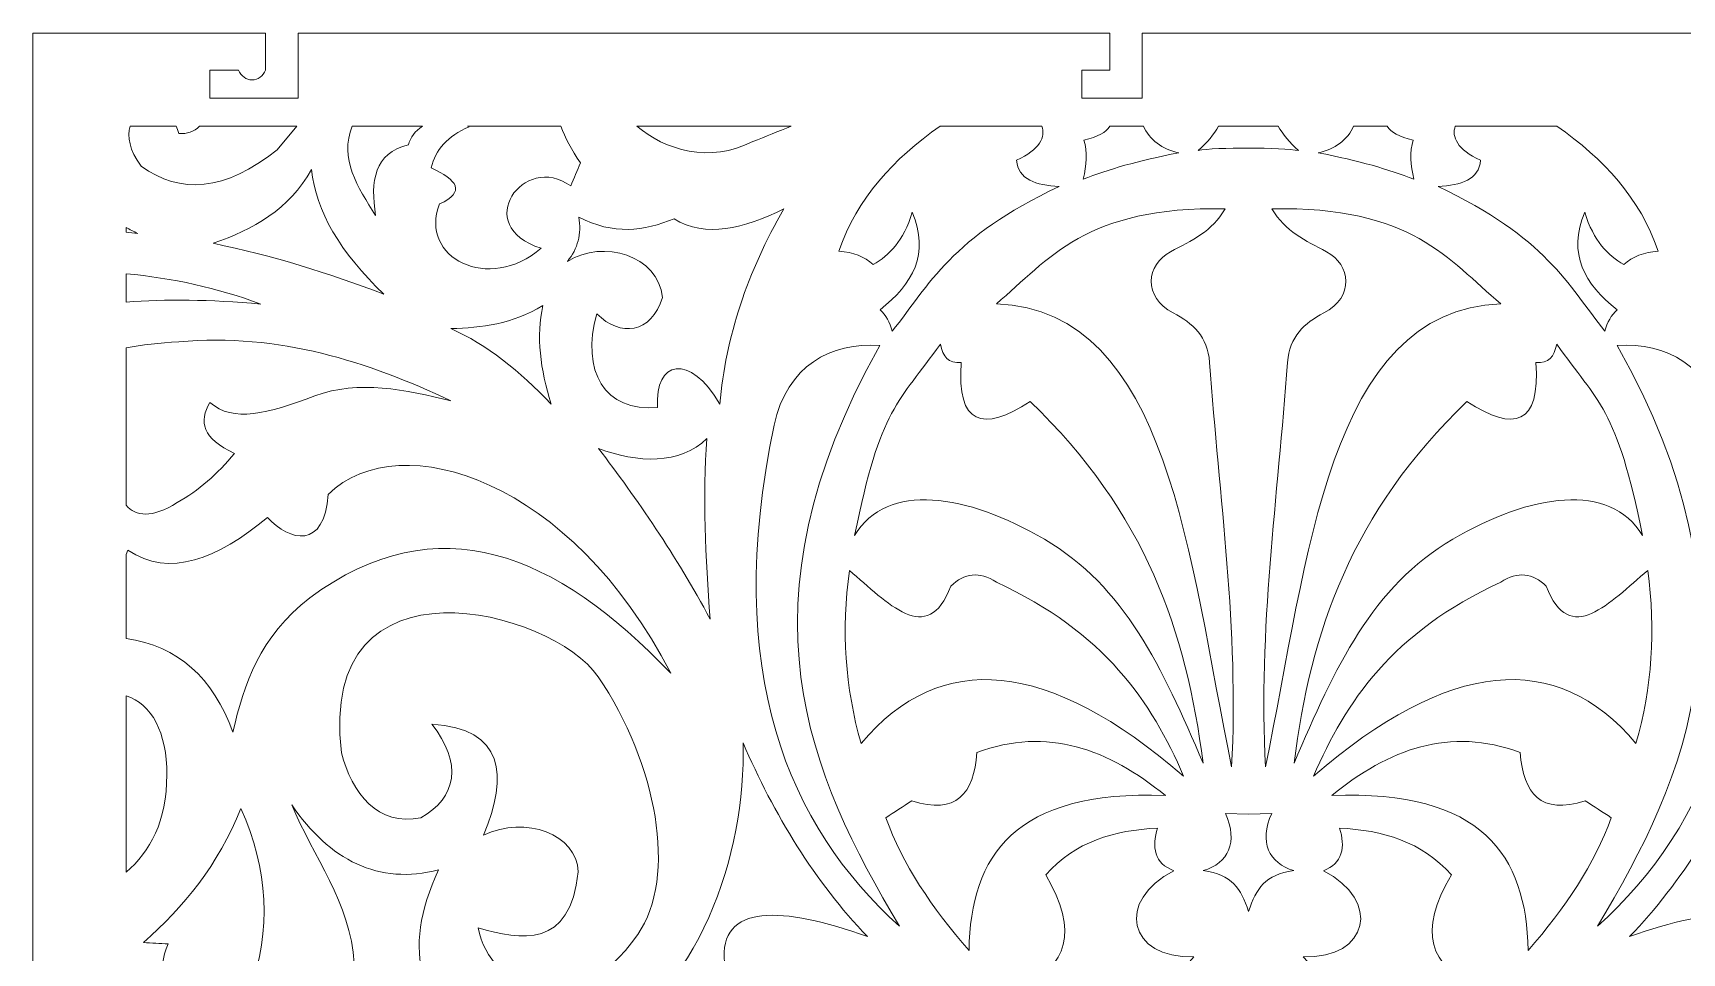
# Model space of a CAD drawing. Header units: millimetres. Extents: x -416 to 416, y -276 to 276.
# Drawn here: x -406.4 to -229.1, y 176.8 to 275.6 of the extents above; entities that cross this region are included whole.
import ezdxf

# ---------------------------------------------------------------- set-up
doc = ezdxf.new("R2010")
doc.units = ezdxf.units.MM
doc.header["$MEASUREMENT"] = 0
doc.layers.add('Camada 1', color=7, linetype='Continuous')

msp = doc.modelspace()

# ---------------------------------------------------------------- linework, layer by layer
at = {"layer": 'Camada 1', "color": 250, "lineweight": 20}
for points, knots in [([(-290.6344, 275.5761), (-290.6344, 275.5761), (-377.8679, 275.5761), (-377.8679, 275.5761), (-377.8679, 275.5761), (-377.8679, 275.5761), (-377.8679, 268.5761), (-377.8679, 268.5761), (-377.8679, 268.5761), (-377.8679, 268.5761), (-387.3679, 268.5761), (-387.3679, 268.5761), (-387.3679, 268.5761), (-387.3679, 268.5761), (-387.3679, 271.5761), (-387.3679, 271.5761), (-387.3679, 271.5761), (-387.3679, 271.5761), (-384.2682, 271.5761), (-384.2682, 271.5761), (-384.2682, 271.5761), (-384.0046, 270.9594), (-383.4543, 270.5352), (-382.818, 270.5352), (-382.818, 270.5352), (-382.1818, 270.5352), (-381.6314, 270.9594), (-381.3679, 271.5761), (-381.3679, 271.5761), (-381.3679, 271.5761), (-381.3679, 275.5761), (-381.3679, 275.5761), (-381.3679, 275.5761), (-381.3679, 275.5761), (-406.3679, 275.5761), (-406.3679, 275.5761), (-406.3679, 275.5761), (-406.3679, 275.5761), (-406.3679, -3.223), (-406.3679, -3.223), (-406.3679, -3.223), (-406.3679, -3.223), (-314.7693, -3.223), (-314.7693, -3.223), (-314.7693, -3.223), (-301.6528, -3.4083), (-289.7517, 4.4303), (-284.7424, 16.554), (-284.7424, 16.554), (-272.896, 45.2252), (-249.2413, 67.3809), (-219.8569, 77.3276), (-219.8569, 77.3276), (-205.1002, 82.3227), (-190.5745, 87.9761), (-176.3235, 94.2707), (-176.3235, 94.2707), (-149.8342, 105.971), (-129.1857, 127.8633), (-119.0531, 154.9909), (-119.0531, 154.9909), (-108.9206, 182.1185), (-110.1611, 212.1867), (-122.494, 238.388), (-122.494, 238.388), (-130.0882, 254.5215), (-143.5531, 267.1487), (-160.1405, 273.6924), (-160.1405, 273.6924), (-163.2956, 274.937), (-166.657, 275.5761), (-170.0487, 275.5761), (-170.0487, 275.5761), (-170.0487, 275.5761), (-193.4011, 275.5761), (-193.4011, 275.5761), (-193.4011, 275.5761), (-193.4011, 275.5761), (-193.4011, 268.5761), (-193.4011, 268.5761), (-193.4011, 268.5761), (-193.4011, 268.5761), (-199.9011, 268.5761), (-199.9011, 268.5761), (-199.9011, 268.5761), (-199.9011, 268.5761), (-199.9011, 271.5761), (-199.9011, 271.5761), (-199.9011, 271.5761), (-199.9011, 271.5761), (-196.9011, 271.5761), (-196.9011, 271.5761), (-196.9011, 271.5761), (-196.9011, 271.5761), (-196.9011, 275.5761), (-196.9011, 275.5761), (-196.9011, 275.5761), (-196.9011, 275.5761), (-287.1344, 275.5761), (-287.1344, 275.5761), (-287.1344, 275.5761), (-287.1344, 275.5761), (-287.1344, 268.5761), (-287.1344, 268.5761), (-287.1344, 268.5761), (-287.1344, 268.5761), (-293.6344, 268.5761), (-293.6344, 268.5761), (-293.6344, 268.5761), (-293.6344, 268.5761), (-293.6344, 271.5761), (-293.6344, 271.5761), (-293.6344, 271.5761), (-293.6344, 271.5761), (-290.6344, 271.5761), (-290.6344, 271.5761), (-290.6344, 271.5761), (-290.6344, 271.5761), (-290.6344, 275.5761), (-290.6344, 275.5761)], [0, 0, 0, 0, 0.03225806, 0.03225806, 0.03225806, 0.03225806, 0.06451613, 0.06451613, 0.06451613, 0.06451613, 0.09677419, 0.09677419, 0.09677419, 0.09677419, 0.12903226, 0.12903226, 0.12903226, 0.12903226, 0.16129032, 0.16129032, 0.16129032, 0.16129032, 0.19354839, 0.19354839, 0.19354839, 0.19354839, 0.22580645, 0.22580645, 0.22580645, 0.22580645, 0.25806452, 0.25806452, 0.25806452, 0.25806452, 0.29032258, 0.29032258, 0.29032258, 0.29032258, 0.32258065, 0.32258065, 0.32258065, 0.32258065, 0.35483871, 0.35483871, 0.35483871, 0.35483871, 0.38709677, 0.38709677, 0.38709677, 0.38709677, 0.41935484, 0.41935484, 0.41935484, 0.41935484, 0.4516129, 0.4516129, 0.4516129, 0.4516129, 0.48387097, 0.48387097, 0.48387097, 0.48387097, 0.51612903, 0.51612903, 0.51612903, 0.51612903, 0.5483871, 0.5483871, 0.5483871, 0.5483871, 0.58064516, 0.58064516, 0.58064516, 0.58064516, 0.61290323, 0.61290323, 0.61290323, 0.61290323, 0.64516129, 0.64516129, 0.64516129, 0.64516129, 0.67741935, 0.67741935, 0.67741935, 0.67741935, 0.70967742, 0.70967742, 0.70967742, 0.70967742, 0.74193548, 0.74193548, 0.74193548, 0.74193548, 0.77419355, 0.77419355, 0.77419355, 0.77419355, 0.80645161, 0.80645161, 0.80645161, 0.80645161, 0.83870968, 0.83870968, 0.83870968, 0.83870968, 0.87096774, 0.87096774, 0.87096774, 0.87096774, 0.90322581, 0.90322581, 0.90322581, 0.90322581, 0.93548387, 0.93548387, 0.93548387, 0.93548387, 1, 1, 1, 1]), ([(-378.0232, 265.5761), (-378.0232, 265.5761), (-388.4609, 265.5761), (-388.4609, 265.5761), (-388.4609, 265.5761), (-389.0745, 264.9667), (-389.8159, 264.6983), (-390.6946, 264.7961), (-390.6946, 264.7961), (-390.7722, 265.0815), (-390.8664, 265.3401), (-390.9731, 265.5761), (-390.9731, 265.5761), (-390.9731, 265.5761), (-395.9166, 265.5761), (-395.9166, 265.5761), (-395.9166, 265.5761), (-396.2517, 264.4882), (-396.0248, 262.9918), (-394.7485, 261.2711), (-394.7485, 261.2711), (-390.552, 258.2327), (-385.7259, 258.5521), (-380.1196, 263.0337), (-380.1196, 263.0337), (-380.1196, 263.0337), (-378.0232, 265.5761), (-378.0232, 265.5761)], [0, 0, 0, 0, 0.125, 0.125, 0.125, 0.125, 0.25, 0.25, 0.25, 0.25, 0.375, 0.375, 0.375, 0.375, 0.5, 0.5, 0.5, 0.5, 0.625, 0.625, 0.625, 0.625, 0.75, 0.75, 0.75, 0.75, 1, 1, 1, 1]), ([(-364.5128, 265.5761), (-364.5128, 265.5761), (-372.0448, 265.5761), (-372.0448, 265.5761), (-372.0448, 265.5761), (-373.4852, 262.0538), (-371.4463, 259.0284), (-369.5446, 255.9835), (-369.5446, 255.9835), (-370.1278, 259.6818), (-369.6699, 262.6864), (-366.0196, 263.5623), (-366.0196, 263.5623), (-365.8074, 264.3783), (-365.29, 265.0423), (-364.5128, 265.5761)], [0, 0, 0, 0, 0.2, 0.2, 0.2, 0.2, 0.4, 0.4, 0.4, 0.4, 0.6, 0.6, 0.6, 0.6, 1, 1, 1, 1]), ([(-349.6479, 265.5761), (-349.6479, 265.5761), (-359.6732, 265.5761), (-359.6732, 265.5761), (-359.6732, 265.5761), (-359.6732, 265.5761), (-359.4983, 265.5012), (-359.4983, 265.5012), (-359.4983, 265.5012), (-361.7847, 264.5), (-363.1455, 263.0363), (-363.5519, 261.0949), (-363.5519, 261.0949), (-360.7646, 259.8022), (-359.8172, 258.5101), (-362.6709, 257.2172), (-362.6709, 257.2172), (-364.9416, 251.4353), (-357.3497, 247.5916), (-351.7432, 252.4585), (-351.7432, 252.4585), (-359.3254, 254.8199), (-353.629, 262.7924), (-348.5706, 259.156), (-348.5706, 259.156), (-348.2182, 259.9784), (-347.8658, 260.8011), (-347.5134, 261.6235), (-347.5134, 261.6235), (-348.4717, 263.0151), (-349.172, 264.3292), (-349.6479, 265.5761)], [0, 0, 0, 0, 0.11111111, 0.11111111, 0.11111111, 0.11111111, 0.22222222, 0.22222222, 0.22222222, 0.22222222, 0.33333333, 0.33333333, 0.33333333, 0.33333333, 0.44444444, 0.44444444, 0.44444444, 0.44444444, 0.55555556, 0.55555556, 0.55555556, 0.55555556, 0.66666667, 0.66666667, 0.66666667, 0.66666667, 0.77777778, 0.77777778, 0.77777778, 0.77777778, 1, 1, 1, 1]), ([(-324.8686, 265.5761), (-324.8686, 265.5761), (-341.4469, 265.5761), (-341.4469, 265.5761), (-341.4469, 265.5761), (-338.4945, 263.0117), (-333.6228, 261.5439), (-329.0068, 263.9148), (-329.0068, 263.9148), (-327.6202, 264.4577), (-326.2407, 265.0114), (-324.8686, 265.5761)], [0, 0, 0, 0, 0.25, 0.25, 0.25, 0.25, 0.5, 0.5, 0.5, 0.5, 1, 1, 1, 1]), ([(-297.9372, 265.5761), (-297.9372, 265.5761), (-308.8597, 265.5761), (-308.8597, 265.5761), (-308.8597, 265.5761), (-313.868, 262.0657), (-317.821, 257.8162), (-319.737, 252.1411), (-319.737, 252.1411), (-318.2249, 252.0351), (-316.9809, 251.5718), (-316.0479, 250.6945), (-316.0479, 250.6945), (-314.3329, 251.7057), (-312.7946, 253.2015), (-311.8526, 256.3364), (-311.8526, 256.3364), (-309.9788, 251.8663), (-311.7957, 248.5821), (-315.3246, 245.8482), (-315.3246, 245.8482), (-314.7158, 245.2512), (-314.2453, 244.5164), (-314.0227, 243.5334), (-314.0227, 243.5334), (-309.9729, 248.6131), (-307.708, 253.5964), (-296.084, 259.0851), (-296.084, 259.0851), (-298.5369, 259.2111), (-300.5036, 259.8506), (-300.6409, 261.906), (-300.6409, 261.906), (-298.1432, 263.0652), (-297.5049, 264.4248), (-297.9372, 265.5761)], [0, 0, 0, 0, 0.1, 0.1, 0.1, 0.1, 0.2, 0.2, 0.2, 0.2, 0.3, 0.3, 0.3, 0.3, 0.4, 0.4, 0.4, 0.4, 0.5, 0.5, 0.5, 0.5, 0.6, 0.6, 0.6, 0.6, 0.7, 0.7, 0.7, 0.7, 0.8, 0.8, 0.8, 0.8, 1, 1, 1, 1]), ([(-286.9988, 265.5761), (-286.9988, 265.5761), (-290.6115, 265.5761), (-290.6115, 265.5761), (-290.6115, 265.5761), (-291.0147, 264.9209), (-291.9005, 264.3899), (-293.4078, 264.0761), (-293.4078, 264.0761), (-293.0059, 262.784), (-293.1096, 261.3656), (-293.48, 259.8808), (-293.48, 259.8808), (-290.803, 260.9041), (-287.622, 261.8717), (-283.2088, 262.7018), (-283.2088, 262.7018), (-284.9558, 263.0662), (-286.4204, 264.15), (-286.9988, 265.5761)], [0, 0, 0, 0, 0.16666667, 0.16666667, 0.16666667, 0.16666667, 0.33333333, 0.33333333, 0.33333333, 0.33333333, 0.5, 0.5, 0.5, 0.5, 0.66666667, 0.66666667, 0.66666667, 0.66666667, 1, 1, 1, 1]), ([(-272.5275, 265.5761), (-272.5275, 265.5761), (-278.9359, 265.5761), (-278.9359, 265.5761), (-278.9359, 265.5761), (-279.4306, 264.6971), (-280.153, 263.8181), (-281.137, 262.951), (-281.137, 262.951), (-279.2986, 263.3223), (-272.0826, 263.2796), (-270.329, 262.951), (-270.329, 262.951), (-271.313, 263.8181), (-272.0344, 264.6971), (-272.5275, 265.5761)], [0, 0, 0, 0, 0.2, 0.2, 0.2, 0.2, 0.4, 0.4, 0.4, 0.4, 0.6, 0.6, 0.6, 0.6, 1, 1, 1, 1]), ([(-260.8117, 265.5761), (-260.8117, 265.5761), (-264.4243, 265.5761), (-264.4243, 265.5761), (-264.4243, 265.5761), (-265.0027, 264.15), (-266.4674, 263.0662), (-268.2144, 262.7018), (-268.2144, 262.7018), (-263.8012, 261.8717), (-260.6202, 260.9041), (-257.9432, 259.8808), (-257.9432, 259.8808), (-258.3135, 261.3656), (-258.4173, 262.784), (-258.0154, 264.0761), (-258.0154, 264.0761), (-259.5227, 264.3899), (-260.4085, 264.9209), (-260.8117, 265.5761)], [0, 0, 0, 0, 0.16666667, 0.16666667, 0.16666667, 0.16666667, 0.33333333, 0.33333333, 0.33333333, 0.33333333, 0.5, 0.5, 0.5, 0.5, 0.66666667, 0.66666667, 0.66666667, 0.66666667, 1, 1, 1, 1]), ([(-242.5635, 265.5761), (-242.5635, 265.5761), (-253.486, 265.5761), (-253.486, 265.5761), (-253.486, 265.5761), (-253.9183, 264.4248), (-253.28, 263.0652), (-250.7823, 261.906), (-250.7823, 261.906), (-250.9196, 259.8506), (-252.8863, 259.2111), (-255.3392, 259.0851), (-255.3392, 259.0851), (-243.7151, 253.5964), (-241.4503, 248.6131), (-237.4005, 243.5334), (-237.4005, 243.5334), (-237.1779, 244.5164), (-236.7074, 245.2512), (-236.0986, 245.8482), (-236.0986, 245.8482), (-239.6275, 248.5821), (-241.4444, 251.8663), (-239.5706, 256.3364), (-239.5706, 256.3364), (-238.6286, 253.2015), (-237.0903, 251.7057), (-235.3753, 250.6945), (-235.3753, 250.6945), (-234.4423, 251.5718), (-233.1983, 252.0351), (-231.6862, 252.1411), (-231.6862, 252.1411), (-233.6022, 257.8162), (-237.5552, 262.0657), (-242.5635, 265.5761)], [0, 0, 0, 0, 0.1, 0.1, 0.1, 0.1, 0.2, 0.2, 0.2, 0.2, 0.3, 0.3, 0.3, 0.3, 0.4, 0.4, 0.4, 0.4, 0.5, 0.5, 0.5, 0.5, 0.6, 0.6, 0.6, 0.6, 0.7, 0.7, 0.7, 0.7, 0.8, 0.8, 0.8, 0.8, 1, 1, 1, 1]), ([(-376.4184, 260.9186), (-378.8295, 256.6038), (-382.7006, 254.4793), (-386.9934, 252.9873), (-386.9934, 252.9873), (-380.6339, 251.6647), (-374.5526, 249.7863), (-368.6633, 247.5235), (-368.6633, 247.5235), (-373.315, 251.9885), (-375.9963, 256.4539), (-376.4184, 260.9186)], [0, 0, 0, 0, 0.25, 0.25, 0.25, 0.25, 0.5, 0.5, 0.5, 0.5, 1, 1, 1, 1]), ([(-339.2294, 235.3621), (-339.589, 240.4287), (-335.7561, 241.224), (-332.5318, 235.7148), (-332.5318, 235.7148), (-331.9269, 242.9471), (-329.5529, 249.9262), (-325.6583, 256.6886), (-325.6583, 256.6886), (-329.9888, 254.564), (-334.0778, 253.5221), (-337.467, 255.631), (-337.467, 255.631), (-340.6719, 254.2718), (-344.0145, 253.8758), (-347.6896, 255.8072), (-347.6896, 255.8072), (-347.4142, 253.9921), (-347.7887, 252.3937), (-348.9233, 251.0485), (-348.9233, 251.0485), (-345.0111, 253.4399), (-339.2048, 251.7139), (-338.7007, 247.1711), (-338.7007, 247.1711), (-339.9181, 243.2873), (-343.24, 242.8859), (-345.7507, 245.4082), (-345.7507, 245.4082), (-347.5267, 239.3233), (-344.915, 234.8079), (-339.2294, 235.3621)], [0, 0, 0, 0, 0.11111111, 0.11111111, 0.11111111, 0.11111111, 0.22222222, 0.22222222, 0.22222222, 0.22222222, 0.33333333, 0.33333333, 0.33333333, 0.33333333, 0.44444444, 0.44444444, 0.44444444, 0.44444444, 0.55555556, 0.55555556, 0.55555556, 0.55555556, 0.66666667, 0.66666667, 0.66666667, 0.66666667, 0.77777778, 0.77777778, 0.77777778, 0.77777778, 1, 1, 1, 1]), ([(-302.8215, 246.4893), (-284.2151, 245.7504), (-282.1415, 219.0313), (-277.5285, 196.7416), (-277.5285, 196.7416), (-276.7368, 211.5078), (-278.8619, 225.725), (-279.904, 240.201), (-279.904, 240.201), (-280.1041, 242.9797), (-281.6902, 244.4073), (-283.8168, 245.5112), (-283.8168, 245.5112), (-287.101, 247.2164), (-286.7115, 250.6787), (-284.0962, 252.0791), (-284.0962, 252.0791), (-281.8144, 253.3014), (-279.6277, 254.2267), (-278.227, 256.6906), (-278.227, 256.6906), (-293.2585, 256.9918), (-297.1517, 251.2596), (-302.8215, 246.4893)], [0, 0, 0, 0, 0.14285714, 0.14285714, 0.14285714, 0.14285714, 0.28571429, 0.28571429, 0.28571429, 0.28571429, 0.42857143, 0.42857143, 0.42857143, 0.42857143, 0.57142857, 0.57142857, 0.57142857, 0.57142857, 0.71428571, 0.71428571, 0.71428571, 0.71428571, 1, 1, 1, 1]), ([(-248.6017, 246.4893), (-267.2081, 245.7504), (-269.2817, 219.0313), (-273.8947, 196.7416), (-273.8947, 196.7416), (-274.6863, 211.5078), (-272.5613, 225.725), (-271.5191, 240.201), (-271.5191, 240.201), (-271.3191, 242.9797), (-269.733, 244.4073), (-267.6064, 245.5112), (-267.6064, 245.5112), (-264.3221, 247.2164), (-264.7117, 250.6787), (-267.327, 252.0791), (-267.327, 252.0791), (-269.6087, 253.3014), (-271.7955, 254.2267), (-273.1962, 256.6906), (-273.1962, 256.6906), (-258.1647, 256.9918), (-254.2714, 251.2596), (-248.6017, 246.4893)], [0, 0, 0, 0, 0.14285714, 0.14285714, 0.14285714, 0.14285714, 0.28571429, 0.28571429, 0.28571429, 0.28571429, 0.42857143, 0.42857143, 0.42857143, 0.42857143, 0.57142857, 0.57142857, 0.57142857, 0.57142857, 0.71428571, 0.71428571, 0.71428571, 0.71428571, 1, 1, 1, 1]), ([(-396.3679, 254.6897), (-396.3679, 254.6897), (-396.3679, 254.1852), (-396.3679, 254.1852), (-396.3679, 254.1852), (-395.9468, 254.1409), (-395.5244, 254.0941), (-395.1009, 254.0449), (-395.1009, 254.0449), (-395.5411, 254.2531), (-395.9623, 254.4685), (-396.3679, 254.6897)], [0, 0, 0, 0, 0.25, 0.25, 0.25, 0.25, 0.5, 0.5, 0.5, 0.5, 1, 1, 1, 1]), ([(-396.3679, 249.7163), (-396.3679, 249.7163), (-396.3679, 246.6674), (-396.3679, 246.6674), (-396.3679, 246.6674), (-392.144, 247.0035), (-387.3272, 246.9442), (-381.882, 246.466), (-381.882, 246.466), (-386.5493, 248.1946), (-391.3826, 249.2595), (-396.3679, 249.7163)], [0, 0, 0, 0, 0.25, 0.25, 0.25, 0.25, 0.5, 0.5, 0.5, 0.5, 1, 1, 1, 1]), ([(-361.4371, 243.8223), (-357.6038, 242.1186), (-354.0493, 239.2984), (-350.6857, 235.7148), (-350.6857, 235.7148), (-351.8303, 239.4521), (-352.3026, 243.0222), (-351.567, 246.2898), (-351.567, 246.2898), (-354.8571, 244.3112), (-358.1467, 243.9163), (-361.4371, 243.8223)], [0, 0, 0, 0, 0.25, 0.25, 0.25, 0.25, 0.5, 0.5, 0.5, 0.5, 1, 1, 1, 1]), ([(-396.3679, 241.775), (-396.3679, 241.775), (-396.3679, 224.8491), (-396.3679, 224.8491), (-396.3679, 224.8491), (-395.2749, 223.6521), (-393.6277, 223.4251), (-390.8708, 225.1396), (-390.8708, 225.1396), (-388.5619, 226.3979), (-386.5401, 228.2289), (-384.7021, 230.4272), (-384.7021, 230.4272), (-388.1475, 231.9921), (-388.6003, 233.8564), (-387.3458, 235.891), (-387.3458, 235.891), (-384.802, 233.6935), (-381.2138, 234.6696), (-376.0657, 236.5958), (-376.0657, 236.5958), (-371.3728, 238.3518), (-366.3134, 237.2648), (-361.4371, 236.0672), (-361.4371, 236.0672), (-370.4265, 240.2812), (-379.8223, 243.3751), (-390.6946, 242.4124), (-390.6946, 242.4124), (-392.7759, 242.2922), (-394.6599, 242.0762), (-396.3679, 241.775)], [0, 0, 0, 0, 0.11111111, 0.11111111, 0.11111111, 0.11111111, 0.22222222, 0.22222222, 0.22222222, 0.22222222, 0.33333333, 0.33333333, 0.33333333, 0.33333333, 0.44444444, 0.44444444, 0.44444444, 0.44444444, 0.55555556, 0.55555556, 0.55555556, 0.55555556, 0.66666667, 0.66666667, 0.66666667, 0.66666667, 0.77777778, 0.77777778, 0.77777778, 0.77777778, 1, 1, 1, 1]), ([(-326.7007, 233.4366), (-332.2816, 206.9201), (-325.1663, 190.3803), (-313.2213, 179.6304), (-313.2213, 179.6304), (-322.9124, 195.8226), (-331.0937, 214.0206), (-315.3379, 242.0143), (-315.3379, 242.0143), (-320.5989, 242.3967), (-325.3543, 239.834), (-326.7007, 233.4366)], [0, 0, 0, 0, 0.25, 0.25, 0.25, 0.25, 0.5, 0.5, 0.5, 0.5, 1, 1, 1, 1]), ([(-318.0533, 221.6156), (-315.28, 235.3841), (-313.3004, 235.8723), (-308.8301, 242.1575), (-308.8301, 242.1575), (-308.5453, 240.8293), (-307.9969, 240.0389), (-306.5944, 240.201), (-306.5944, 240.201), (-307.0752, 233.4945), (-304.2973, 232.6534), (-299.1882, 236.0088), (-299.1882, 236.0088), (-286.7589, 224.0487), (-282.3925, 211.2678), (-280.6025, 197.1609), (-280.6025, 197.1609), (-285.0208, 207.4813), (-289.0066, 216.1359), (-297.6512, 221.1963), (-297.6512, 221.1963), (-306.0274, 226.0992), (-314.5329, 227.385), (-318.0533, 221.6156)], [0, 0, 0, 0, 0.14285714, 0.14285714, 0.14285714, 0.14285714, 0.28571429, 0.28571429, 0.28571429, 0.28571429, 0.42857143, 0.42857143, 0.42857143, 0.42857143, 0.57142857, 0.57142857, 0.57142857, 0.57142857, 0.71428571, 0.71428571, 0.71428571, 0.71428571, 1, 1, 1, 1]), ([(-233.3699, 221.6156), (-236.1432, 235.3841), (-238.1227, 235.8723), (-242.5931, 242.1575), (-242.5931, 242.1575), (-242.8779, 240.8293), (-243.4262, 240.0389), (-244.8288, 240.201), (-244.8288, 240.201), (-244.348, 233.4945), (-247.1259, 232.6534), (-252.235, 236.0088), (-252.235, 236.0088), (-264.6643, 224.0487), (-269.0307, 211.2678), (-270.8207, 197.1609), (-270.8207, 197.1609), (-266.4024, 207.4813), (-262.4166, 216.1359), (-253.772, 221.1963), (-253.772, 221.1963), (-245.3958, 226.0992), (-236.8903, 227.385), (-233.3699, 221.6156)], [0, 0, 0, 0, 0.14285714, 0.14285714, 0.14285714, 0.14285714, 0.28571429, 0.28571429, 0.28571429, 0.28571429, 0.42857143, 0.42857143, 0.42857143, 0.42857143, 0.57142857, 0.57142857, 0.57142857, 0.57142857, 0.71428571, 0.71428571, 0.71428571, 0.71428571, 1, 1, 1, 1]), ([(-224.7225, 233.4366), (-219.1416, 206.9201), (-226.2569, 190.3803), (-238.2019, 179.6304), (-238.2019, 179.6304), (-228.5108, 195.8226), (-220.3295, 214.0206), (-236.0853, 242.0143), (-236.0853, 242.0143), (-230.8243, 242.3967), (-226.0689, 239.834), (-224.7225, 233.4366)], [0, 0, 0, 0, 0.25, 0.25, 0.25, 0.25, 0.5, 0.5, 0.5, 0.5, 1, 1, 1, 1]), ([(-396.3679, 219.5456), (-396.3679, 219.5456), (-396.3679, 210.5418), (-396.3679, 210.5418), (-396.3679, 210.5418), (-390.7749, 209.7471), (-386.9984, 206.3102), (-384.8784, 200.4646), (-384.8784, 200.4646), (-383.7056, 205.6352), (-382.0147, 210.6902), (-376.5946, 214.9172), (-376.5946, 214.9172), (-362.8829, 225.0571), (-350.1204, 219.7041), (-337.8194, 206.8095), (-337.8194, 206.8095), (-348.4372, 227.4493), (-366.7406, 233.5813), (-374.6558, 226.0209), (-374.6558, 226.0209), (-375.0116, 220.1006), (-378.7586, 220.9276), (-381.1772, 223.5534), (-381.1772, 223.5534), (-386.5452, 219.0295), (-391.7299, 217.0323), (-396.1584, 220.0284), (-396.1584, 220.0284), (-396.1584, 220.0284), (-396.3679, 219.5456), (-396.3679, 219.5456)], [0, 0, 0, 0, 0.11111111, 0.11111111, 0.11111111, 0.11111111, 0.22222222, 0.22222222, 0.22222222, 0.22222222, 0.33333333, 0.33333333, 0.33333333, 0.33333333, 0.44444444, 0.44444444, 0.44444444, 0.44444444, 0.55555556, 0.55555556, 0.55555556, 0.55555556, 0.66666667, 0.66666667, 0.66666667, 0.66666667, 0.77777778, 0.77777778, 0.77777778, 0.77777778, 1, 1, 1, 1]), ([(-345.5745, 230.9561), (-341.4932, 225.5739), (-337.1999, 219.4178), (-333.5893, 212.626), (-333.5893, 212.626), (-334.0836, 219.2767), (-334.3889, 225.8336), (-333.942, 232.0133), (-333.942, 232.0133), (-336.7693, 229.1973), (-341.4546, 229.3658), (-345.5745, 230.9561)], [0, 0, 0, 0, 0.25, 0.25, 0.25, 0.25, 0.5, 0.5, 0.5, 0.5, 1, 1, 1, 1]), ([(-347.7559, 185.4923), (-348.6203, 177.1775), (-353.8898, 178.1526), (-358.5248, 179.457), (-358.5248, 179.457), (-357.2549, 172.8593), (-348.2787, 168.7873), (-341.3657, 178.747), (-341.3657, 178.747), (-337.0716, 184.9339), (-339.2742, 197.0881), (-345.626, 206.4384), (-345.626, 206.4384), (-350.5466, 213.682), (-375.8632, 220.1767), (-373.199, 198.273), (-373.199, 198.273), (-372.121, 193.9125), (-369.2691, 190.3242), (-364.6786, 191.2911), (-364.6786, 191.2911), (-360.7871, 193.4294), (-360.207, 197.1599), (-363.4951, 201.3497), (-363.4951, 201.3497), (-355.721, 200.8524), (-355.293, 195.8915), (-357.9331, 189.3976), (-357.9331, 189.3976), (-353.4085, 191.5769), (-347.9019, 189.5059), (-347.7559, 185.4923)], [0, 0, 0, 0, 0.11111111, 0.11111111, 0.11111111, 0.11111111, 0.22222222, 0.22222222, 0.22222222, 0.22222222, 0.33333333, 0.33333333, 0.33333333, 0.33333333, 0.44444444, 0.44444444, 0.44444444, 0.44444444, 0.55555556, 0.55555556, 0.55555556, 0.55555556, 0.66666667, 0.66666667, 0.66666667, 0.66666667, 0.77777778, 0.77777778, 0.77777778, 0.77777778, 1, 1, 1, 1]), ([(-317.3546, 199.257), (-308.783, 209.4534), (-297.2329, 208.2983), (-282.6988, 195.7632), (-282.6988, 195.7632), (-286.1539, 203.7391), (-291.1529, 211.2232), (-302.8215, 216.5848), (-302.8215, 216.5848), (-304.6441, 217.7894), (-306.2627, 217.5696), (-307.7124, 216.1656), (-307.7124, 216.1656), (-310.238, 209.5259), (-314.5411, 214.4391), (-318.6121, 217.8424), (-318.6121, 217.8424), (-319.4881, 211.4622), (-319.087, 205.2646), (-317.3546, 199.257)], [0, 0, 0, 0, 0.16666667, 0.16666667, 0.16666667, 0.16666667, 0.33333333, 0.33333333, 0.33333333, 0.33333333, 0.5, 0.5, 0.5, 0.5, 0.66666667, 0.66666667, 0.66666667, 0.66666667, 1, 1, 1, 1]), ([(-234.0686, 199.257), (-242.6402, 209.4534), (-254.1902, 208.2983), (-268.7244, 195.7632), (-268.7244, 195.7632), (-265.2693, 203.7391), (-260.2703, 211.2232), (-248.6017, 216.5848), (-248.6017, 216.5848), (-246.7791, 217.7894), (-245.1604, 217.5696), (-243.7108, 216.1656), (-243.7108, 216.1656), (-241.1852, 209.5259), (-236.8821, 214.4391), (-232.811, 217.8424), (-232.811, 217.8424), (-231.9351, 211.4622), (-232.3362, 205.2646), (-234.0686, 199.257)], [0, 0, 0, 0, 0.16666667, 0.16666667, 0.16666667, 0.16666667, 0.33333333, 0.33333333, 0.33333333, 0.33333333, 0.5, 0.5, 0.5, 0.5, 0.66666667, 0.66666667, 0.66666667, 0.66666667, 1, 1, 1, 1]), ([(-396.3679, 204.3822), (-396.3679, 204.3822), (-396.3679, 185.4377), (-396.3679, 185.4377), (-396.3679, 185.4377), (-393.7606, 187.6376), (-391.9996, 190.8945), (-391.9762, 195.9031), (-391.9762, 195.9031), (-391.9551, 200.4203), (-393.6071, 203.5549), (-396.3679, 204.3822)], [0, 0, 0, 0, 0.25, 0.25, 0.25, 0.25, 0.5, 0.5, 0.5, 0.5, 1, 1, 1, 1]), ([(-304.9176, 198.2786), (-297.3295, 201.1205), (-290.7526, 198.6525), (-284.6551, 193.6671), (-284.6551, 193.6671), (-300.844, 194.2987), (-305.5971, 187.2175), (-305.7561, 177.038), (-305.7561, 177.038), (-309.7783, 181.6159), (-312.9129, 186.3413), (-314.6994, 191.2916), (-314.6994, 191.2916), (-313.7679, 191.8971), (-312.8361, 192.5028), (-311.9046, 193.1083), (-311.9046, 193.1083), (-307.1172, 191.5534), (-305.2329, 193.8702), (-304.9176, 198.2786)], [0, 0, 0, 0, 0.16666667, 0.16666667, 0.16666667, 0.16666667, 0.33333333, 0.33333333, 0.33333333, 0.33333333, 0.5, 0.5, 0.5, 0.5, 0.66666667, 0.66666667, 0.66666667, 0.66666667, 1, 1, 1, 1]), ([(-246.5056, 198.2786), (-254.0937, 201.1205), (-260.6706, 198.6525), (-266.7681, 193.6671), (-266.7681, 193.6671), (-250.5792, 194.2987), (-245.8261, 187.2175), (-245.667, 177.038), (-245.667, 177.038), (-241.6449, 181.6159), (-238.5103, 186.3413), (-236.7238, 191.2916), (-236.7238, 191.2916), (-237.6553, 191.8971), (-238.5871, 192.5028), (-239.5186, 193.1083), (-239.5186, 193.1083), (-244.306, 191.5534), (-246.1903, 193.8702), (-246.5056, 198.2786)], [0, 0, 0, 0, 0.16666667, 0.16666667, 0.16666667, 0.16666667, 0.33333333, 0.33333333, 0.33333333, 0.33333333, 0.5, 0.5, 0.5, 0.5, 0.66666667, 0.66666667, 0.66666667, 0.66666667, 1, 1, 1, 1]), ([(-329.9181, 133.3883), (-329.5749, 145.4623), (-334.6548, 160.3762), (-346.2804, 166.3646), (-346.2804, 166.3646), (-346.2804, 166.3646), (-346.4187, 166.3646), (-346.4187, 166.3646), (-346.4187, 166.3646), (-334.7834, 172.3484), (-329.6994, 187.2695), (-330.0428, 199.3482), (-330.0428, 199.3482), (-326.7686, 191.685), (-322.3254, 184.3978), (-316.6748, 178.5165), (-316.6748, 178.5165), (-325.7986, 181.8041), (-332.6704, 182.1163), (-332.048, 175.7315), (-332.048, 175.7315), (-337.5951, 174.5684), (-339.7132, 169.9116), (-335.732, 166.3718), (-335.732, 166.3718), (-335.732, 166.3718), (-335.5994, 166.3718), (-335.5994, 166.3718), (-335.5994, 166.3718), (-339.5913, 162.8309), (-337.4742, 158.1687), (-331.9233, 157.0049), (-331.9233, 157.0049), (-332.5456, 150.6201), (-325.6739, 150.9323), (-316.5501, 154.2199), (-316.5501, 154.2199), (-322.2007, 148.3386), (-326.6438, 141.0514), (-329.9181, 133.3883)], [0, 0, 0, 0, 0.09090909, 0.09090909, 0.09090909, 0.09090909, 0.18181818, 0.18181818, 0.18181818, 0.18181818, 0.27272727, 0.27272727, 0.27272727, 0.27272727, 0.36363636, 0.36363636, 0.36363636, 0.36363636, 0.45454545, 0.45454545, 0.45454545, 0.45454545, 0.54545455, 0.54545455, 0.54545455, 0.54545455, 0.63636364, 0.63636364, 0.63636364, 0.63636364, 0.72727273, 0.72727273, 0.72727273, 0.72727273, 0.81818182, 0.81818182, 0.81818182, 0.81818182, 1, 1, 1, 1]), ([(-221.2556, 133.3883), (-221.5991, 145.4669), (-216.5151, 160.388), (-204.8798, 166.3718), (-204.8798, 166.3718), (-204.8798, 166.3718), (-205.0181, 166.3718), (-205.0181, 166.3718), (-205.0181, 166.3718), (-216.6437, 172.3602), (-221.7236, 187.2741), (-221.3804, 199.3482), (-221.3804, 199.3482), (-224.6546, 191.685), (-229.0978, 184.3978), (-234.7483, 178.5165), (-234.7483, 178.5165), (-225.6245, 181.8041), (-218.7528, 182.1163), (-219.3752, 175.7315), (-219.3752, 175.7315), (-213.8243, 174.5677), (-211.7072, 169.9055), (-215.6991, 166.3646), (-215.6991, 166.3646), (-215.6991, 166.3646), (-215.5664, 166.3646), (-215.5664, 166.3646), (-215.5664, 166.3646), (-211.5853, 162.8248), (-213.7034, 158.168), (-219.2505, 157.0049), (-219.2505, 157.0049), (-218.6281, 150.6201), (-225.4998, 150.9323), (-234.6236, 154.2199), (-234.6236, 154.2199), (-228.9731, 148.3386), (-224.5299, 141.0514), (-221.2556, 133.3883)], [0, 0, 0, 0, 0.09090909, 0.09090909, 0.09090909, 0.09090909, 0.18181818, 0.18181818, 0.18181818, 0.18181818, 0.27272727, 0.27272727, 0.27272727, 0.27272727, 0.36363636, 0.36363636, 0.36363636, 0.36363636, 0.45454545, 0.45454545, 0.45454545, 0.45454545, 0.54545455, 0.54545455, 0.54545455, 0.54545455, 0.63636364, 0.63636364, 0.63636364, 0.63636364, 0.72727273, 0.72727273, 0.72727273, 0.72727273, 0.81818182, 0.81818182, 0.81818182, 0.81818182, 1, 1, 1, 1]), ([(-391.8367, 177.7367), (-392.7216, 177.7833), (-393.6067, 177.8299), (-394.4916, 177.8765), (-394.4916, 177.8765), (-390.165, 181.674), (-386.4745, 186.2358), (-384.0111, 192.2697), (-384.0111, 192.2697), (-381.0778, 185.7484), (-380.7497, 179.2273), (-383.033, 172.7059), (-383.033, 172.7059), (-389.8205, 167.7169), (-394.32, 171.871), (-391.8367, 177.7367)], [0, 0, 0, 0, 0.2, 0.2, 0.2, 0.2, 0.4, 0.4, 0.4, 0.4, 0.6, 0.6, 0.6, 0.6, 1, 1, 1, 1]), ([(-377.3036, 171.3085), (-378.5076, 169.1807), (-380.0564, 167.7425), (-381.6356, 166.3646), (-381.6356, 166.3646), (-381.6356, 166.3646), (-381.5027, 166.3646), (-381.5027, 166.3646), (-381.5027, 166.3646), (-379.9263, 164.9887), (-378.3808, 163.5522), (-377.1788, 161.4279), (-377.1788, 161.4279), (-376.713, 162.4526), (-376.2473, 163.4774), (-375.7815, 164.5021), (-375.7815, 164.5021), (-373.7788, 162.522), (-372.2408, 160.1939), (-371.7288, 157.0958), (-371.7288, 157.0958), (-372.0646, 150.5653), (-376.1585, 145.5863), (-378.4364, 140.0477), (-378.4364, 140.0477), (-374.3894, 145.9948), (-369.0703, 148.7309), (-362.6458, 147.0344), (-362.6458, 147.0344), (-366.7209, 155.8398), (-364.9514, 162.4109), (-356.3575, 166.3718), (-356.3575, 166.3718), (-356.3575, 166.3718), (-356.4973, 166.3718), (-356.4973, 166.3718), (-356.4973, 166.3718), (-365.0779, 170.3335), (-366.8431, 176.902), (-362.7705, 185.702), (-362.7705, 185.702), (-369.195, 184.0055), (-374.5142, 186.7416), (-378.5611, 192.6887), (-378.5611, 192.6887), (-376.2832, 187.1501), (-372.1894, 182.1711), (-371.8536, 175.6406), (-371.8536, 175.6406), (-372.3656, 172.5425), (-373.9036, 170.2144), (-375.9062, 168.2343), (-375.9062, 168.2343), (-376.3721, 169.259), (-376.8377, 170.2838), (-377.3036, 171.3085)], [0, 0, 0, 0, 0.06666667, 0.06666667, 0.06666667, 0.06666667, 0.13333333, 0.13333333, 0.13333333, 0.13333333, 0.2, 0.2, 0.2, 0.2, 0.26666667, 0.26666667, 0.26666667, 0.26666667, 0.33333333, 0.33333333, 0.33333333, 0.33333333, 0.4, 0.4, 0.4, 0.4, 0.46666667, 0.46666667, 0.46666667, 0.46666667, 0.53333333, 0.53333333, 0.53333333, 0.53333333, 0.6, 0.6, 0.6, 0.6, 0.66666667, 0.66666667, 0.66666667, 0.66666667, 0.73333333, 0.73333333, 0.73333333, 0.73333333, 0.8, 0.8, 0.8, 0.8, 0.86666667, 0.86666667, 0.86666667, 0.86666667, 1, 1, 1, 1]), ([(-270.8509, 185.6101), (-273.9244, 185.1736), (-274.8841, 183.7235), (-275.7116, 181.2301), (-275.7116, 181.2301), (-276.5391, 183.7235), (-277.4988, 185.1736), (-280.5723, 185.6101), (-280.5723, 185.6101), (-277.8989, 186.3874), (-276.7991, 188.6625), (-278.198, 191.7588), (-278.198, 191.7588), (-278.198, 191.7588), (-275.7116, 191.6753), (-275.7116, 191.6753), (-275.7116, 191.6753), (-275.7116, 191.6753), (-273.2252, 191.7588), (-273.2252, 191.7588), (-273.2252, 191.7588), (-274.6241, 188.6625), (-273.5243, 186.3874), (-270.8509, 185.6101)], [0, 0, 0, 0, 0.14285714, 0.14285714, 0.14285714, 0.14285714, 0.28571429, 0.28571429, 0.28571429, 0.28571429, 0.42857143, 0.42857143, 0.42857143, 0.42857143, 0.57142857, 0.57142857, 0.57142857, 0.57142857, 0.71428571, 0.71428571, 0.71428571, 0.71428571, 1, 1, 1, 1]), ([(-297.5113, 185.1429), (-293.9131, 179.039), (-295.1937, 175.2694), (-300.1663, 173.265), (-300.1663, 173.265), (-293.1281, 170.2433), (-286.7553, 170.417), (-281.5809, 176.3393), (-281.5809, 176.3393), (-288.688, 176.1582), (-290.0111, 182.3804), (-283.7494, 185.5991), (-283.7494, 185.5991), (-285.8033, 186.3536), (-286.158, 188.1728), (-285.4936, 190.1736), (-285.4936, 190.1736), (-290.1381, 189.9339), (-294.3577, 188.7386), (-297.5113, 185.1429)], [0, 0, 0, 0, 0.16666667, 0.16666667, 0.16666667, 0.16666667, 0.33333333, 0.33333333, 0.33333333, 0.33333333, 0.5, 0.5, 0.5, 0.5, 0.66666667, 0.66666667, 0.66666667, 0.66666667, 1, 1, 1, 1]), ([(-253.9118, 185.1429), (-257.5101, 179.039), (-256.2295, 175.2694), (-251.2569, 173.265), (-251.2569, 173.265), (-258.2951, 170.2433), (-264.6679, 170.417), (-269.8423, 176.3393), (-269.8423, 176.3393), (-262.7352, 176.1582), (-261.4121, 182.3804), (-267.6737, 185.5991), (-267.6737, 185.5991), (-265.6199, 186.3536), (-265.2652, 188.1728), (-265.9296, 190.1736), (-265.9296, 190.1736), (-261.2851, 189.9339), (-257.0655, 188.7386), (-253.9118, 185.1429)], [0, 0, 0, 0, 0.16666667, 0.16666667, 0.16666667, 0.16666667, 0.33333333, 0.33333333, 0.33333333, 0.33333333, 0.5, 0.5, 0.5, 0.5, 0.66666667, 0.66666667, 0.66666667, 0.66666667, 1, 1, 1, 1])]:
    msp.add_open_spline(points, degree=3, knots=knots, dxfattribs=at)

doc.saveas('drawing.dxf')
